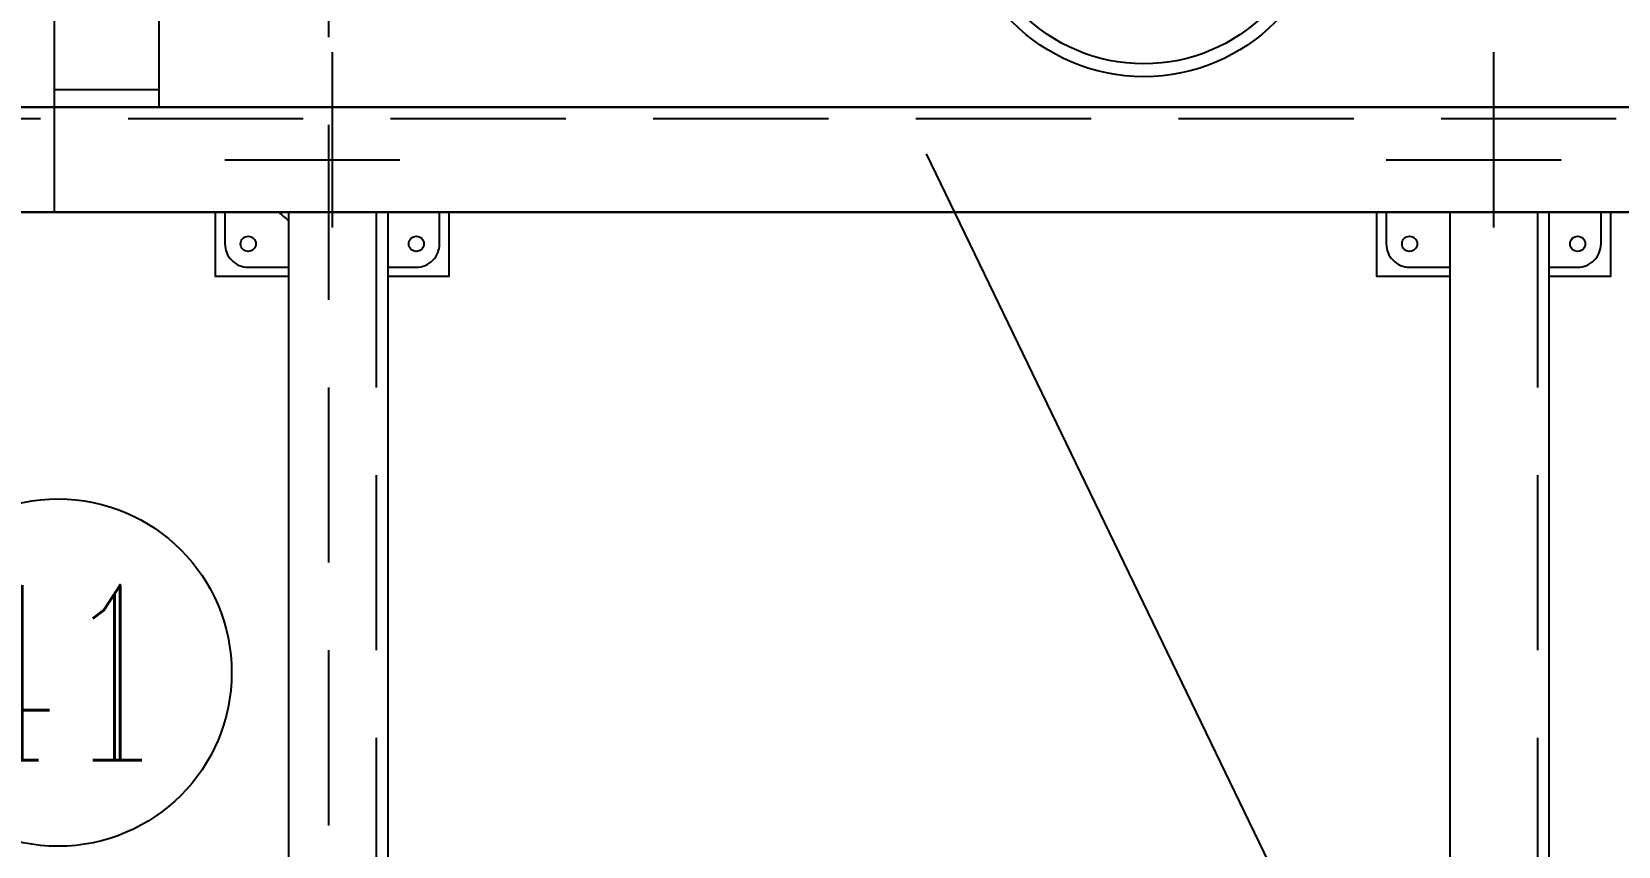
# Model space of a CAD drawing. Extents: x 33214 to 95067, y 8279 to 51908.
# Drawn here: x 42548 to 43907, y 20849 to 21547 of the extents above; entities that cross this region are included whole.
import ezdxf
from ezdxf.enums import TextEntityAlignment as Align

# ---------------------------------------------------------------- set-up
doc = ezdxf.new("R2010")
doc.units = 0
doc.header["$LTSCALE"] = 300
doc.header["$MEASUREMENT"] = 0
for name, pattern in [('DASHDOT', [1, 0.5, -0.25, 0, -0.25]), ('DASHED', [0.75, 0.5, -0.25]), ('PHANTOM', [2.1, 1.25, -0.2, 0.125, -0.2, 0.125, -0.2]), ('SNT-025', [0.74, 0.4, -0.17, 0, -0.17])]:
    doc.linetypes.add(name, pattern=pattern)
doc.layers.get('0').update_dxf_attribs({"linetype": 'CONTINUOUS'})
for name, color, linetype in [('GENERATORSETT', 1, 'CONTINUOUS'), ('POSNR', 2, 'CONTINUOUS'), ('Poz', 1, 'CONTINUOUS'), ('S0CO2', 2, 'CONTINUOUS'), ('S0CO3', 3, 'CONTINUOUS'), ('S0PH1', 1, 'PHANTOM'), ('S0TX1', 1, 'CONTINUOUS'), ('Tanks', 9, 'CONTINUOUS')]:
    doc.layers.add(name, color=color, linetype=linetype)
doc.styles.add('LIT2_5', font='Romanc.shx', dxfattribs={"width": 0.85})

# ---------------------------------------------------------------- blocks, each defined once
blk = doc.blocks.new('below 1-deck')
at = {"linetype": 'DASHED'}
blk.add_line((10000, -3525), (10000, 1875), dxfattribs=at)
blk = doc.blocks.new('GENERATOR-CENTER')
at = {"layer": 'GENERATORSETT'}
for p, q in [((-2660.6, 750), (-2660.6, -750)), ((-2570.6, -660), (-2570.6, -267.5)), ((-2570.6, -645), (-2660.6, -645)), ((-3075.6, -660), (274.4, -660)), ((-1913.3, -700), (-1434.6, -1690.4)), ((274.4, -750), (-3075.6, -750))]:
    blk.add_line(p, q, dxfattribs=at)
for radius in [158.8, 147.8]:
    blk.add_circle((-1726.9, -475.1), radius, dxfattribs=at)
at = {"layer": 'GENERATORSETT', "linetype": 'DASHDOT'}
blk.add_arc((-1913.3, -750), 1050, 296.9832, 2.7294, dxfattribs=at)
at = {"layer": 'S0CO3', "linetype": 'Continuous'}
blk.add_line((252.8, -660), (-3075.6, -660), dxfattribs=at)
at = {"layer": 'S0CO3', "linetype": 'DASHED'}
blk.add_line((252.8, -670), (-3075.6, -670), dxfattribs=at)
blk = doc.blocks.new('motorfundament')
at = {"layer": 'S0CO3', "linetype": 'Continuous'}
for p, q in [((5178, -660), (1828, -660)), ((1828, -750), (5178, -750)), ((2465.4, -750), (2465.4, -1811.4)), ((2550.4, -750), (2550.4, -1786.3)), ((3460.4, -750), (3460.4, -1707.8)), ((3545.4, -1707.3), (3545.4, -750))]:
    blk.add_line(p, q, dxfattribs=at)
at = {"layer": 'S0CO3', "linetype": 'DASHED'}
for p, q in [((5178, -670), (1828, -670)), ((2540.4, -750), (2540.4, -1787.2)), ((3535.4, -750), (3535.4, -1787.2))]:
    blk.add_line(p, q, dxfattribs=at)
at = {"layer": 'S0CO3', "linetype": 'Continuous'}
for points in [[(2465.4, -805), (2402.9, -805), (2402.9, -750)], [(2602.9, -750), (2602.9, -805), (2550.4, -805)], [(3460.4, -805), (3397.9, -805), (3397.9, -750)], [(3597.9, -750), (3597.9, -805), (3545.4, -805)]]:
    blk.add_lwpolyline(points, dxfattribs=at)
for points in [[(2410.9, -750), (2410.9, -777, 0.414214), (2430.9, -797), (2465.4, -797)], [(2550.4, -797), (2574.9, -797, 0.414214), (2594.9, -777), (2594.9, -750)], [(3405.9, -750), (3405.9, -777, 0.414214), (3425.9, -797), (3460.4, -797)], [(3545.4, -797), (3569.9, -797, 0.414214), (3589.9, -777), (3589.9, -750)]]:
    blk.add_lwpolyline(points, format="xyb", dxfattribs=at)
for centre in [(2430.9, -777), (2574.9, -777), (3425.9, -777), (3569.9, -777)]:
    blk.add_circle(centre, 6.5, dxfattribs=at)
blk.add_arc((2502.9, -705), 64, 224.6783, 234.1308, dxfattribs=at)
at = {"layer": 'S0PH1', "linetype": 'DASHDOT'}
for p, q in [((2502.9, -613), (2502.9, -797)), ((3497.9, -613), (3497.9, -797)), ((2410.9, -705), (2594.9, -705)), ((3405.9, -705), (3589.9, -705))]:
    blk.add_line(p, q, dxfattribs=at)
blk = doc.blocks.new('POS')
at = {"layer": 'POSNR'}
blk.add_circle((0, 0), 148.7, dxfattribs=at)
at = {"layer": 'S0TX1', "linetype": 'Continuous', "style": 'LIT2_5', "width": 0.723514}
blk.add_attdef('POS', text='', height=150, dxfattribs=at).set_placement((1.8, -75.1), align=Align.CENTER)

msp = doc.modelspace()

# ---------------------------------------------------------------- block references
at = {"layer": 'GENERATORSETT', "linetype": 'SNT-025'}
msp.add_blockref('GENERATOR-CENTER', (45227.7, 22142), dxfattribs=at)
at = {"layer": 'POSNR', "linetype": 'SNT-025'}
ref = msp.add_blockref('POS', (42570.6, 20997.8), dxfattribs=at)
ref.add_attrib('POS', '41', dxfattribs={"layer": 'Poz', "color": 2, "linetype": 'Continuous', "height": 150, "style": 'LIT2_5', "width": 0.723514}).set_placement((42572.5, 20922.8), align=Align.CENTER)
at = {"layer": 'S0CO2', "color": 6}
msp.add_blockref('motorfundament', (40302.6, 22142), dxfattribs=at)
at = {"layer": 'Tanks'}
msp.add_blockref('below 1-deck', (32802.6, 22142), dxfattribs=at)

doc.saveas('drawing.dxf')
